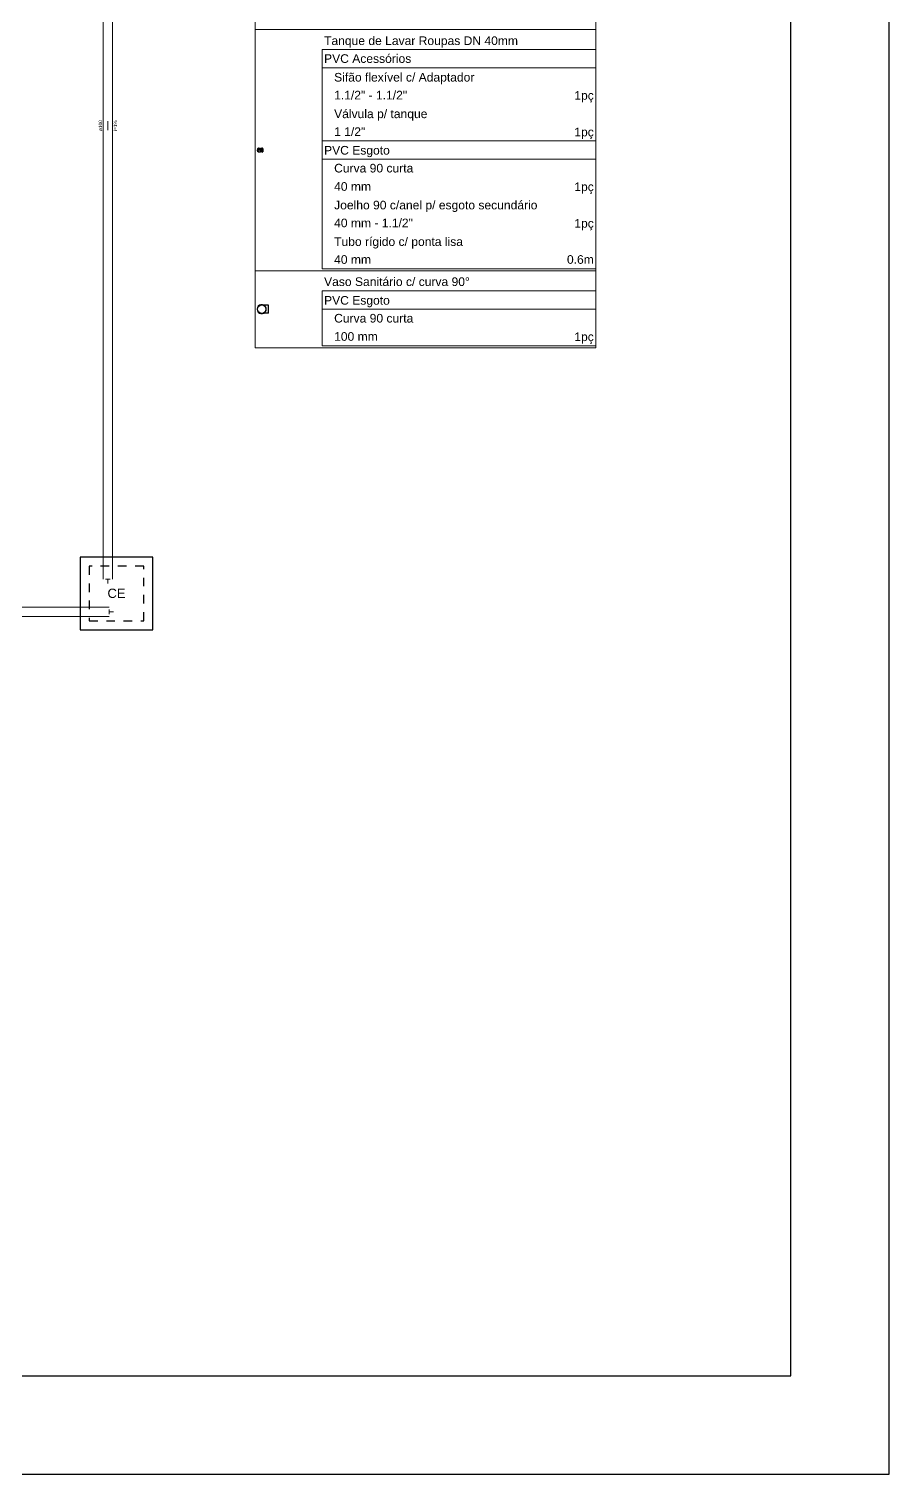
# Model space of a CAD drawing. Header units: millimetres. Extents: x 270 to 744, y -31 to 127.
# Drawn here: x 706.98 to 716.98, y 93.48 to 110.29 of the extents above; entities that cross this region are included whole.
import ezdxf

# ---------------------------------------------------------------- set-up
doc = ezdxf.new("R2010")
doc.units = ezdxf.units.MM
doc.header["$LTSCALE"] = 0.01
doc.header["$MEASUREMENT"] = 0
doc.linetypes.add('Dashed', pattern=[0.75, 0.5, -0.25])
for name, color, linetype, lineweight in [('DI-Tabelas', 7, 'Continuous', 5), ('TQ-Condutos', 3, 'Continuous', 5), ('TQ-Conexões', 9, 'Continuous', 5), ('TQ-Sentido conduto', 9, 'Continuous', 5), ('TQ-Textos conduto', 7, 'Continuous', 5)]:
    doc.layers.add(name, color=color, linetype=linetype, lineweight=lineweight)
for name, color, linetype in [('FOLHA', 7, 'Continuous'), ('Simbolos', 5, 'Continuous'), ('Simbolos_int', 2, 'Continuous')]:
    doc.layers.add(name, color=color, linetype=linetype)
doc.styles.add('Arial', font='arial.ttf')

# ---------------------------------------------------------------- blocks, each defined once
blk = doc.blocks.new('A3')
at = {"color": 15}
blk.add_lwpolyline([(0, 0), (420, 0), (420, 297), (0, 297)], close=True, dxfattribs=at)
at = {"color": 0}
blk.add_lwpolyline([(25, 10), (410, 10), (410, 287), (25, 287)], close=True, dxfattribs=at)

msp = doc.modelspace()

# ---------------------------------------------------------------- hatches: boundary and pattern name
at = {"layer": 'TQ-Sentido conduto', "linetype": 'Continuous'}
msp.add_hatch(color=256, dxfattribs=at).paths.add_polyline_path([(707.902, 109.215), (707.895, 109.19), (707.909, 109.19)])

# ---------------------------------------------------------------- linework, layer by layer
at = {"layer": 'DI-Tabelas'}
for p, q in [((709.615, 110.281), (709.615, 112.662)), ((713.571, 112.662), (713.571, 110.281)), ((710.368, 110.281), (709.615, 110.281)), ((709.615, 107.475), (709.615, 110.281)), ((713.571, 110.281), (710.368, 110.281)), ((713.571, 110.281), (713.571, 107.475)), ((713.571, 110.046), (710.391, 110.046)), ((710.391, 109.834), (710.391, 110.046)), ((713.571, 110.046), (713.571, 109.834)), ((713.571, 109.834), (710.391, 109.834)), ((710.391, 109.621), (710.391, 109.834)), ((713.571, 109.834), (713.571, 109.621)), ((710.391, 109.409), (710.391, 109.621)), ((713.571, 109.621), (713.571, 109.409)), ((710.391, 109.197), (710.391, 109.409)), ((713.571, 109.409), (713.571, 109.197)), ((710.391, 108.984), (710.391, 109.197)), ((713.571, 109.197), (713.571, 108.984)), ((712.568, 108.984), (710.391, 108.984)), ((710.391, 108.772), (710.391, 108.984)), ((713.571, 108.984), (712.568, 108.984)), ((713.571, 108.984), (713.571, 108.772)), ((713.571, 108.772), (710.391, 108.772)), ((710.391, 108.56), (710.391, 108.772)), ((713.571, 108.772), (713.571, 108.56)), ((710.391, 108.347), (710.391, 108.56)), ((713.571, 108.56), (713.571, 108.347)), ((710.391, 108.135), (710.391, 108.347)), ((713.571, 108.347), (713.571, 108.135)), ((710.391, 107.923), (710.391, 108.135)), ((713.571, 108.135), (713.571, 107.923)), ((710.391, 107.71), (710.391, 107.923)), ((713.571, 107.923), (713.571, 107.71)), ((710.391, 107.498), (710.391, 107.71)), ((713.571, 107.71), (713.571, 107.498)), ((710.368, 107.475), (709.615, 107.475)), ((709.615, 106.58), (709.615, 107.475)), ((713.571, 107.475), (710.368, 107.475)), ((712.568, 107.498), (710.391, 107.498)), ((713.571, 107.498), (712.568, 107.498)), ((713.571, 107.475), (713.571, 106.58)), ((713.571, 107.24), (710.391, 107.24)), ((710.391, 107.028), (710.391, 107.24)), ((713.571, 107.24), (713.571, 107.028)), ((713.571, 107.028), (710.391, 107.028)), ((710.391, 106.815), (710.391, 107.028)), ((713.571, 107.028), (713.571, 106.815)), ((710.391, 106.603), (710.391, 106.815)), ((713.571, 106.815), (713.571, 106.603)), ((710.368, 106.58), (709.615, 106.58)), ((713.571, 106.58), (710.368, 106.58)), ((712.826, 106.603), (710.391, 106.603)), ((713.571, 106.603), (712.826, 106.603))]:
    msp.add_line(p, q, dxfattribs=at)
at = {"layer": 'Simbolos', "color": 7}
for p, q in [((709.658, 108.897), (709.667, 108.897)), ((709.667, 108.897), (709.676, 108.897)), ((709.677, 108.898), (709.676, 108.897)), ((709.69, 108.898), (709.677, 108.898)), ((709.691, 108.9), (709.691, 108.899)), ((709.696, 108.901), (709.692, 108.901)), ((709.697, 108.9), (709.698, 108.899)), ((709.701, 108.898), (709.698, 108.898)), ((709.701, 108.898), (709.701, 108.858)), ((709.658, 108.859), (709.667, 108.859)), ((709.667, 108.859), (709.676, 108.859)), ((709.677, 108.858), (709.676, 108.859)), ((709.69, 108.858), (709.677, 108.858)), ((709.691, 108.856), (709.691, 108.857)), ((709.696, 108.855), (709.692, 108.855)), ((709.697, 108.856), (709.698, 108.857)), ((709.701, 108.858), (709.698, 108.858)), ((709.77, 107.074), (709.715, 107.074)), ((709.77, 106.981), (709.715, 106.981))]:
    msp.add_line(p, q, dxfattribs=at)
at = {"layer": 'Simbolos', "linetype": 'Continuous'}
msp.add_lwpolyline([(707.579, 103.3), (708.424, 103.3), (708.424, 104.145), (707.579, 104.145), (707.579, 103.3), (707.579, 103.3)], dxfattribs=at)
at = {"layer": 'Simbolos', "color": 7}
for centre, radius, start, end in [((709.658, 108.878), 0.0188, 90, 270), ((709.69, 108.899), 0.000913, 270, 355), ((709.692, 108.9), 0.000913, 90, 175), ((709.696, 108.9), 0.000913, 15, 90), ((709.698, 108.899), 0.000913, 195, 270), ((709.69, 108.857), 0.000913, 5, 90), ((709.692, 108.856), 0.000913, 185, 270), ((709.696, 108.856), 0.000913, 270, 345), ((709.698, 108.857), 0.000913, 90, 165), ((709.69, 107.028), 0.0526, 61.785, 298.215), ((709.69, 107.028), 0.0526, 298.215, 61.785)]:
    msp.add_arc(centre, radius, start, end, dxfattribs=at)
at = {"layer": 'Simbolos_int', "color": 7}
for p, q in [((709.658, 108.872), (709.658, 108.889)), ((709.676, 108.859), (709.676, 108.897)), ((709.691, 108.858), (709.691, 108.898)), ((709.698, 108.858), (709.698, 108.898)), ((709.665, 108.878), (709.651, 108.878)), ((709.77, 106.981), (709.77, 107.074))]:
    msp.add_line(p, q, dxfattribs=at)
at = {"layer": 'Simbolos_int', "linetype": 'Dashed'}
msp.add_lwpolyline([(707.684, 103.406), (708.318, 103.406), (708.318, 104.039), (707.684, 104.039), (707.684, 103.406), (707.684, 103.406)], dxfattribs=at)
at = {"layer": 'Simbolos_int', "color": 7}
msp.add_circle((709.69, 107.028), 0.0486, dxfattribs=at)
msp.add_arc((709.658, 108.878), 0.0208, 64.623, 295.377, dxfattribs=at)
at = {"layer": 'TQ-Condutos'}
for p, q in [((707.849, 103.89), (707.849, 114.435)), ((707.955, 103.89), (707.955, 114.435)), ((702.365, 103.562), (707.917, 103.562)), ((702.365, 103.456), (707.917, 103.456))]:
    msp.add_line(p, q, dxfattribs=at)
at = {"layer": 'TQ-Conexões'}
for p, q in [((707.876, 103.89), (707.929, 103.89)), ((707.902, 103.837), (707.902, 103.89)), ((707.917, 103.483), (707.917, 103.536)), ((707.969, 103.509), (707.917, 103.509))]:
    msp.add_line(p, q, dxfattribs=at)
at = {"layer": 'TQ-Sentido conduto'}
msp.add_lwpolyline([(707.902, 109.11), (707.902, 109.215)], dxfattribs=at)

# ---------------------------------------------------------------- block references
at = {"layer": 'FOLHA', "xscale": 0.1141052537551528, "yscale": 0.1141052537551528, "zscale": 0.1141052537551528}
msp.add_blockref('A3', (669.055, 93.483), dxfattribs=at)

# ---------------------------------------------------------------- texts
at = {"layer": 'DI-Tabelas', "line_spacing_factor": 0.6, "style": 'Arial'}
for s, insert, char_height, width, attachment_point in [('Tanque de Lavar Roupas DN 40mm', (710.414, 110.069), 0.10041, 3.61485, 7), ('PVC Acessórios', (710.414, 109.89), 0.10041, 1.68693, 7), ('   Sifão flexível c/ Adaptador', (710.414, 109.644), 0.10041, 3.61485, 7), ('   1.1/2" - 1.1/2"', (710.414, 109.465), 0.10041, 2.16891, 7), ('1pç', (713.548, 109.432), 0.1004, 0.36149, 9), ('   Válvula p/ tanque', (710.414, 109.219), 0.10041, 2.4099, 7), ('   1 1/2"', (710.414, 109.04), 0.1004, 1.08446, 7), ('1pç', (713.548, 109.007), 0.1004, 0.36149, 9), ('PVC Esgoto', (710.414, 108.795), 0.1004, 1.20495, 7), ('   Curva 90 curta', (710.414, 108.616), 0.10041, 2.04842, 7), ('   40 mm', (710.414, 108.403), 0.1004, 0.96396, 7), ('1pç', (713.548, 108.37), 0.1004, 0.36149, 9), ('   Joelho 90 c/anel p/ esgoto secundário', (710.414, 108.158), 0.10041, 4.81981, 7), ('   40 mm - 1.1/2"', (710.414, 107.979), 0.10041, 2.04842, 7), ('1pç', (713.548, 107.945), 0.1004, 0.36149, 9), ('   Tubo rígido c/ ponta lisa', (710.414, 107.733), 0.10041, 3.37386, 7), ('   40 mm', (710.414, 107.554), 0.1004, 0.96396, 7), ('0.6m', (713.548, 107.554), 0.1004, 0.48198, 9), ('Vaso Sanitário c/ curva 90%%d', (710.414, 107.296), 0.10041, 3.25337, 7), ('PVC Esgoto', (710.414, 107.05), 0.1004, 1.20495, 7), ('   Curva 90 curta', (710.414, 106.871), 0.10041, 2.04842, 7), ('   100 mm', (710.414, 106.659), 0.1004, 1.08446, 7), ('1pç', (713.548, 106.626), 0.1004, 0.36149, 9)]:
    msp.add_mtext(s, dxfattribs=dict(at, insert=insert, char_height=char_height, width=width, attachment_point=attachment_point))
at = {"layer": 'Simbolos', "insert": (707.897, 103.669), "char_height": 0.1079, "width": 0.25887, "attachment_point": 7, "line_spacing_factor": 0.6, "style": 'Arial'}
msp.add_mtext('CE', dxfattribs=at)
at = {"layer": 'TQ-Textos conduto', "char_height": 0.0396, "width": 0.19008, "attachment_point": 8, "rotation": 90.0002, "line_spacing_factor": 0.6, "style": 'Arial'}
for s, insert in [('ø100', (707.836, 109.163)), ('i=1%', (708.008, 109.163))]:
    msp.add_mtext(s, dxfattribs=dict(at, insert=insert))

doc.saveas('drawing.dxf')
